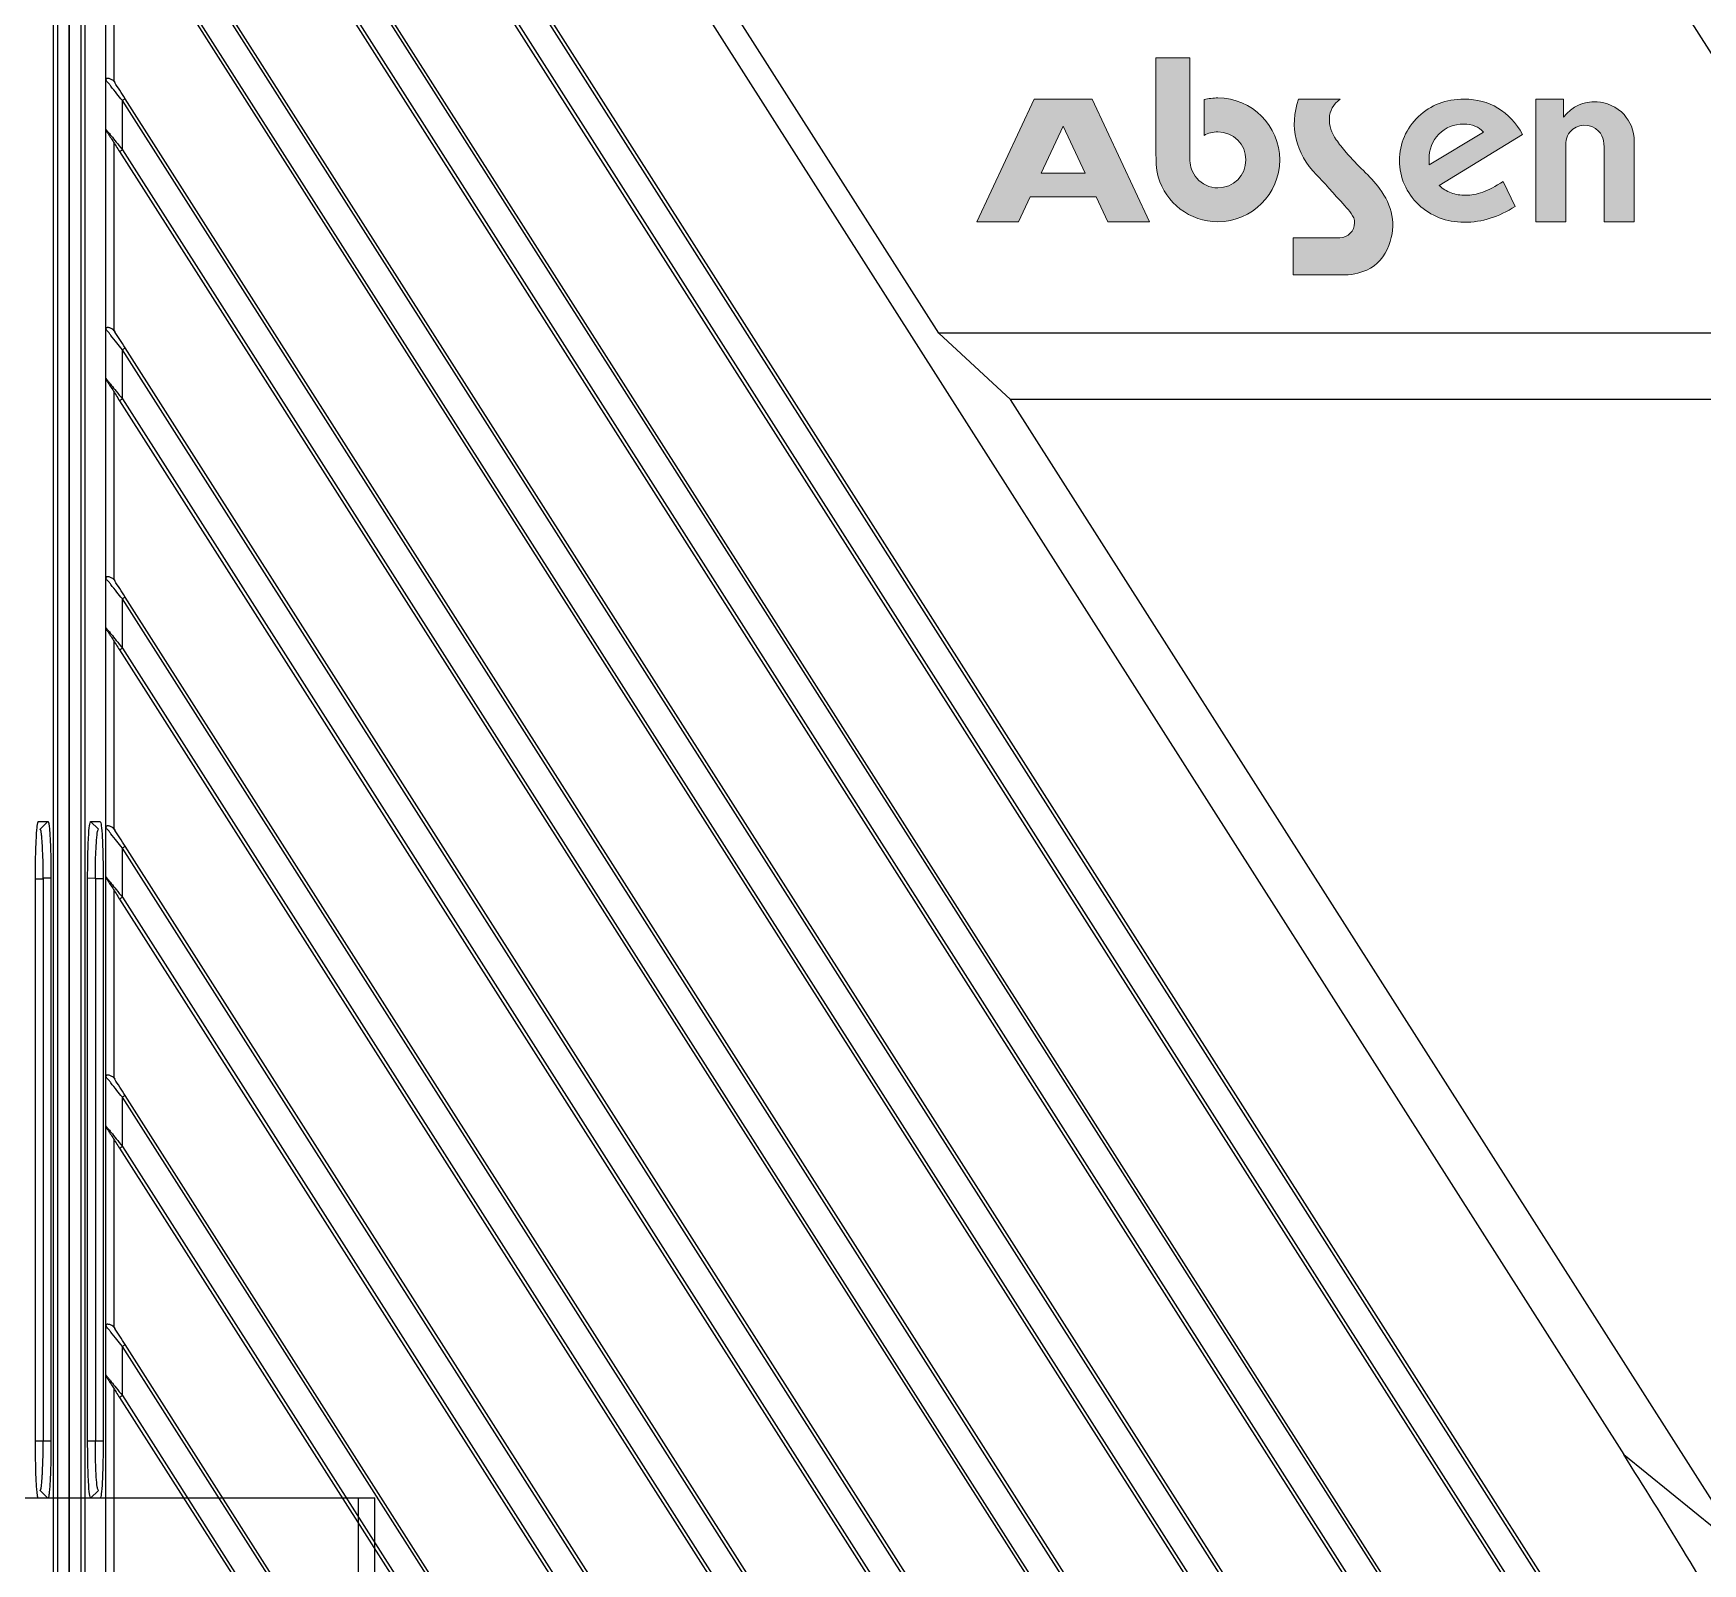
# Model space of a CAD drawing. Header units: millimetres. Extents: x 620 to 19791, y 2539 to 6969.
# Drawn here: x 17474.8 to 17575.8, y 3883.4 to 3976 of the extents above; entities that cross this region are included whole.
import ezdxf

# ---------------------------------------------------------------- set-up
doc = ezdxf.new("R2010")
doc.units = ezdxf.units.MM
doc.layers.add('图层 1', color=7, linetype='Continuous', lineweight=18)

# ---------------------------------------------------------------- blocks, each defined once
blk = doc.blocks.new('tugj')
at = {"color": 7, "linetype": 'Continuous', "lineweight": 25}
for p, q in [((12754.59, 4868.26), (12754.59, 5107.47)), ((12754.82, 5107.47), (12754.82, 4868.26)), ((12755.54, 5107.47), (12755.54, 4868.26)), ((12753.67, 4948.34), (12754.25, 4948.34)), ((12753.78, 4947.87), (12754.25, 4948.34)), ((12753.49, 4910.87), (12753.49, 4944.9)), ((12753.96, 4944.91), (12753.96, 4944.87)), ((12753.96, 4944.87), (12753.96, 4910.87)), ((12754.43, 4944.9), (12754.43, 4910.87)), ((12753.96, 4910.87), (12754.43, 4910.87)), ((12754.25, 4907.39), (12753.78, 4907.87)), ((12754.25, 4907.39), (12753.67, 4907.39))]:
    blk.add_line(p, q, dxfattribs=at)
at = {"color": 8, "linetype": 'Continuous', "lineweight": 25}
for p, q in [((12753.51, 4944.87), (12753.96, 4944.87)), ((12753.49, 4910.87), (12753.96, 4910.87))]:
    blk.add_line(p, q, dxfattribs=at)
at = {"color": 7, "linetype": 'Continuous', "lineweight": 25}
for points, knots in [([(12753.49, 4944.9), (12753.49, 4944.96), (12753.49, 4945.09), (12753.49, 4945.28), (12753.49, 4945.47), (12753.5, 4945.65), (12753.5, 4945.84), (12753.5, 4946.02), (12753.51, 4946.36), (12753.52, 4946.82), (12753.55, 4947.35), (12753.57, 4947.78), (12753.6, 4948.05), (12753.62, 4948.2), (12753.64, 4948.28), (12753.66, 4948.33), (12753.67, 4948.34), (12753.67, 4948.34)], [0, 0, 0, 0, 0.035416, 0.070611, 0.10569, 0.140764, 0.175939, 0.211324, 0.247024, 0.374493, 0.500164, 0.625732, 0.753269, 0.815461, 0.876928, 0.938247, 1, 1, 1, 1]), ([(12754.25, 4948.34), (12754.25, 4948.34), (12754.26, 4948.34), (12754.27, 4948.32), (12754.28, 4948.29), (12754.29, 4948.26), (12754.3, 4948.21), (12754.31, 4948.15), (12754.33, 4948.03), (12754.35, 4947.78), (12754.38, 4947.35), (12754.4, 4946.82), (12754.42, 4946.31), (12754.42, 4945.89), (12754.43, 4945.56), (12754.43, 4945.23), (12754.43, 4945.01), (12754.43, 4944.9)], [0, 0, 0, 0, 0.035388, 0.070561, 0.105626, 0.140692, 0.175868, 0.211261, 0.246977, 0.374442, 0.500058, 0.625679, 0.753189, 0.815324, 0.876785, 0.93815, 1, 1, 1, 1]), ([(12753.96, 4944.91), (12753.96, 4944.95), (12753.96, 4945.07), (12753.96, 4945.26), (12753.96, 4945.46), (12753.96, 4945.72), (12753.95, 4946.04), (12753.93, 4946.47), (12753.92, 4946.83), (12753.9, 4947.1), (12753.88, 4947.31), (12753.87, 4947.48), (12753.85, 4947.61), (12753.84, 4947.72), (12753.82, 4947.81), (12753.79, 4947.86), (12753.78, 4947.86), (12753.78, 4947.87)], [0, 0, 0, 0, 0.026073, 0.078333, 0.122556, 0.160504, 0.248311, 0.339738, 0.470221, 0.530021, 0.587242, 0.683619, 0.731234, 0.781098, 0.875666, 0.948616, 1, 1, 1, 1]), ([(12754.43, 4944.9), (12754.39, 4944.9), (12754.31, 4944.9), (12754.2, 4944.91), (12754.08, 4944.91), (12754, 4944.91), (12753.96, 4944.91)], [0, 0, 0, 0, 0.265789, 0.494835, 0.733744, 1, 1, 1, 1]), ([(12753.67, 4907.39), (12753.67, 4907.39), (12753.66, 4907.39), (12753.65, 4907.41), (12753.64, 4907.44), (12753.63, 4907.47), (12753.62, 4907.52), (12753.61, 4907.58), (12753.6, 4907.71), (12753.57, 4907.95), (12753.54, 4908.39), (12753.52, 4908.93), (12753.51, 4909.44), (12753.5, 4909.87), (12753.5, 4910.2), (12753.49, 4910.53), (12753.49, 4910.75), (12753.49, 4910.87)], [0, 0, 0, 0, 0.035356, 0.070494, 0.105521, 0.140549, 0.175687, 0.211043, 0.246724, 0.374233, 0.5, 0.625684, 0.753275, 0.815428, 0.876877, 0.938205, 1, 1, 1, 1]), ([(12753.78, 4907.87), (12753.78, 4907.87), (12753.79, 4907.87), (12753.8, 4907.88), (12753.81, 4907.91), (12753.82, 4907.96), (12753.84, 4908.04), (12753.86, 4908.16), (12753.87, 4908.29), (12753.89, 4908.46), (12753.9, 4908.67), (12753.92, 4908.96), (12753.93, 4909.36), (12753.95, 4909.77), (12753.96, 4910.12), (12753.96, 4910.37), (12753.96, 4910.62), (12753.96, 4910.78), (12753.96, 4910.87)], [0, 0, 0, 0, 0.0359991, 0.0724551, 0.1093783, 0.1467732, 0.2302514, 0.2807536, 0.3452922, 0.4097187, 0.4771828, 0.5484524, 0.6649754, 0.7850949, 0.8401732, 0.8965861, 0.9483134, 1, 1, 1, 1]), ([(12754.43, 4910.87), (12754.43, 4910.8), (12754.43, 4910.67), (12754.43, 4910.48), (12754.43, 4910.29), (12754.43, 4910.1), (12754.43, 4909.92), (12754.42, 4909.73), (12754.42, 4909.4), (12754.4, 4908.93), (12754.38, 4908.39), (12754.35, 4907.95), (12754.32, 4907.69), (12754.3, 4907.53), (12754.29, 4907.45), (12754.27, 4907.4), (12754.26, 4907.39), (12754.25, 4907.39)], [0, 0, 0, 0, 0.0353889, 0.0705506, 0.1055936, 0.1406279, 0.1757633, 0.2111087, 0.246771, 0.3742181, 0.5000114, 0.6256687, 0.7532509, 0.8154285, 0.8768889, 0.9382166, 1, 1, 1, 1])]:
    blk.add_open_spline(points, degree=3, knots=knots, dxfattribs=at)
blk = doc.blocks.new('*U204')
blk.add_blockref('tugj', (-12530.54, -4991.11))
blk = doc.blocks.new('*U205')
at = {"color": 0, "linetype": 'ByBlock', "lineweight": -2, "transparency": 16777216}
blk.add_blockref('*U204', (0, 0), dxfattribs=at)
blk = doc.blocks.new('tgd')
at = {"true_color": 0xf58220}
h = blk.add_hatch(color=30, dxfattribs=at)
edge = h.paths.add_edge_path()
edge.add_spline(control_points=[(18210.37, 4882.79), (18210.45, 4882.59), (18210.56, 4882.4), (18210.7, 4882.24), (18211.01, 4881.88), (18211.47, 4881.66), (18211.98, 4881.66), (18212.91, 4881.66), (18213.67, 4882.42), (18213.67, 4883.35), (18213.67, 4884.29), (18212.91, 4885.05), (18211.98, 4885.05), (18211.67, 4885.05), (18211.38, 4884.97), (18211.14, 4884.83), (18211.14, 4884.83), (18211.14, 4887), (18211.14, 4887), (18211.41, 4887.06), (18211.7, 4887.1), (18211.98, 4887.1), (18214.04, 4887.1), (18215.72, 4885.41), (18215.72, 4883.35), (18215.72, 4881.29), (18214.04, 4879.61), (18211.98, 4879.61), (18210.27, 4879.61), (18208.82, 4880.76), (18208.37, 4882.32), (18208.23, 4882.84), (18208.23, 4883.32), (18208.23, 4883.85), (18208.23, 4883.85), (18208.23, 4884.46), (18208.23, 4884.46), (18208.23, 4884.46), (18208.23, 4889.52), (18208.23, 4889.52), (18208.23, 4889.52), (18210.28, 4889.52), (18210.28, 4889.52), (18210.28, 4887.62), (18210.28, 4885.71), (18210.28, 4883.81), (18210.28, 4883.46), (18210.26, 4883.13), (18210.37, 4882.79)], knot_values=[0, 0, 0, 0, 1, 1, 1, 2, 2, 2, 3, 3, 3, 4, 4, 4, 5, 5, 5, 6, 6, 6, 7, 7, 7, 8, 8, 8, 9, 9, 9, 10, 10, 10, 11, 11, 11, 12, 12, 12, 13, 13, 13, 14, 14, 14, 15, 15, 15, 16, 16, 16, 16], degree=3, periodic=0)
h = blk.add_hatch(color=256)
h.paths.add_polyline_path([(18201.29, 4882.55), (18203.94, 4882.55), (18202.61, 4885.39)], flags=16)
h.paths.add_polyline_path([(18204.61, 4881.11), (18200.62, 4881.11), (18199.92, 4879.61), (18197.4, 4879.61), (18200.86, 4887.03), (18203.13, 4887.03), (18204.37, 4887.03), (18207.83, 4879.61), (18205.31, 4879.61)])
h = blk.add_hatch(color=256)
edge = h.paths.add_edge_path()
edge.add_spline(control_points=[(18216.85, 4887.03), (18216.85, 4887.03), (18219.38, 4887.03), (18219.38, 4887.03), (18218.51, 4886.41), (18218.57, 4885.39), (18219.14, 4884.57), (18219.31, 4884.32), (18219.51, 4884.07), (18219.73, 4883.81), (18220.42, 4882.98), (18221.18, 4882.42), (18221.76, 4881.62), (18222.51, 4880.59), (18222.82, 4879.45), (18222.32, 4878.18), (18222.07, 4877.52), (18221.61, 4876.97), (18220.99, 4876.69), (18220.53, 4876.47), (18220, 4876.39), (18219.44, 4876.39), (18219.44, 4876.39), (18216.53, 4876.39), (18216.53, 4876.39), (18216.53, 4876.39), (18216.53, 4878.64), (18216.53, 4878.64), (18216.53, 4878.64), (18219.35, 4878.64), (18219.35, 4878.64), (18219.35, 4878.64), (18219.35, 4878.64), (18219.35, 4878.64), (18219.35, 4878.64), (18219.35, 4878.64), (18219.35, 4878.64), (18219.35, 4878.64), (18219.36, 4878.64), (18219.36, 4878.64), (18219.36, 4878.64), (18219.36, 4878.64), (18219.36, 4878.64), (18219.85, 4878.65), (18220.25, 4879.05), (18220.25, 4879.54), (18220.25, 4879.97), (18219.91, 4880.27), (18219.65, 4880.57), (18219, 4881.31), (18218.32, 4882.06), (18217.95, 4882.44), (18216.65, 4883.79), (18216.3, 4885.33), (18216.85, 4887.03)], knot_values=[0, 0, 0, 0, 1, 1, 1, 2, 2, 2, 3, 3, 3, 4, 4, 4, 5, 5, 5, 6, 6, 6, 7, 7, 7, 8, 8, 8, 9, 9, 9, 10, 10, 10, 11, 11, 11, 12, 12, 12, 13, 13, 13, 14, 14, 14, 15, 15, 15, 16, 16, 16, 17, 17, 17, 18, 18, 18, 18], degree=3, periodic=0)
h = blk.add_hatch(color=256)
edge = h.paths.add_edge_path()
edge.add_spline(control_points=[(18229.97, 4880.54), (18229.47, 4880.22), (18228.97, 4879.98), (18228.46, 4879.82), (18227.95, 4879.66), (18227.42, 4879.58), (18226.88, 4879.58), (18226.34, 4879.58), (18225.84, 4879.67), (18225.37, 4879.85), (18224.91, 4880.03), (18224.49, 4880.3), (18224.12, 4880.65), (18223.75, 4881), (18223.46, 4881.41), (18223.26, 4881.86), (18223.07, 4882.32), (18222.97, 4882.8), (18222.97, 4883.31), (18222.97, 4883.83), (18223.07, 4884.31), (18223.26, 4884.76), (18223.45, 4885.2), (18223.74, 4885.61), (18224.12, 4885.97), (18224.49, 4886.33), (18224.9, 4886.59), (18225.36, 4886.77), (18225.81, 4886.94), (18226.32, 4887.03), (18226.88, 4887.03), (18227.64, 4887.03), (18228.32, 4886.85), (18228.92, 4886.49), (18229.52, 4886.12), (18230.02, 4885.59), (18230.41, 4884.89), (18230.41, 4884.89), (18225.36, 4881.81), (18225.36, 4881.81), (18225.58, 4881.61), (18225.82, 4881.46), (18226.09, 4881.36), (18226.36, 4881.26), (18226.65, 4881.21), (18226.97, 4881.21), (18227.29, 4881.21), (18227.64, 4881.27), (18228, 4881.41), (18228.37, 4881.54), (18228.78, 4881.75), (18229.24, 4882.04), (18229.24, 4882.04), (18229.97, 4880.54), (18229.97, 4880.54)], knot_values=[0, 0, 0, 0, 1, 1, 1, 2, 2, 2, 3, 3, 3, 4, 4, 4, 5, 5, 5, 6, 6, 6, 7, 7, 7, 8, 8, 8, 9, 9, 9, 10, 10, 10, 11, 11, 11, 12, 12, 12, 13, 13, 13, 14, 14, 14, 15, 15, 15, 16, 16, 16, 17, 17, 17, 18, 18, 18, 18], degree=3, periodic=0)
edge = h.paths.add_edge_path(flags=16)
edge.add_spline(control_points=[(18224.76, 4883.06), (18224.76, 4883.06), (18228.05, 4885.04), (18228.05, 4885.04), (18227.9, 4885.2), (18227.73, 4885.32), (18227.53, 4885.4), (18227.33, 4885.48), (18227.1, 4885.52), (18226.85, 4885.52), (18226.25, 4885.52), (18225.75, 4885.32), (18225.35, 4884.91), (18224.95, 4884.51), (18224.75, 4883.99), (18224.75, 4883.38), (18224.75, 4883.29), (18224.75, 4883.23), (18224.75, 4883.18), (18224.75, 4883.14), (18224.76, 4883.1), (18224.76, 4883.06)], knot_values=[0, 0, 0, 0, 1, 1, 1, 2, 2, 2, 3, 3, 3, 4, 4, 4, 5, 5, 5, 6, 6, 6, 7, 7, 7, 7], degree=3, periodic=0)
h = blk.add_hatch(color=256)
edge = h.paths.add_edge_path()
edge.add_spline(control_points=[(18231.21, 4879.61), (18231.21, 4879.61), (18231.21, 4887.03), (18231.21, 4887.03), (18231.21, 4887.03), (18232.88, 4887.03), (18232.88, 4887.03), (18232.88, 4887.03), (18232.88, 4885.93), (18232.88, 4885.93), (18233.46, 4886.62), (18234.04, 4886.89), (18234.93, 4886.87), (18235.41, 4886.87), (18236.16, 4886.55), (18236.55, 4886.09), (18236.91, 4885.63), (18237.17, 4885.24), (18237.17, 4884.39), (18237.17, 4884.39), (18237.17, 4879.61), (18237.17, 4879.61), (18237.17, 4879.61), (18235.35, 4879.61), (18235.35, 4879.61), (18235.35, 4879.61), (18235.35, 4883.76), (18235.35, 4883.76), (18235.35, 4884.01), (18235.35, 4884.27), (18235.31, 4884.52), (18235.28, 4884.71), (18235.17, 4884.92), (18235.01, 4885.1), (18234.55, 4885.59), (18233.69, 4885.58), (18233.27, 4885.03), (18233.04, 4884.74), (18233.02, 4884.45), (18233.02, 4883.72), (18233.02, 4883.72), (18233.02, 4879.61), (18233.02, 4879.61), (18233.02, 4879.61), (18231.21, 4879.61), (18231.21, 4879.61)], knot_values=[0, 0, 0, 0, 1, 1, 1, 2, 2, 2, 3, 3, 3, 4, 4, 4, 5, 5, 5, 6, 6, 6, 7, 7, 7, 8, 8, 8, 9, 9, 9, 10, 10, 10, 11, 11, 11, 12, 12, 12, 13, 13, 13, 14, 14, 14, 15, 15, 15, 15], degree=3, periodic=0)
at = {"color": 7, "linetype": 'Continuous', "lineweight": 25}
for p, q in [((18142.48, 4763.25), (18142.48, 5002.46)), ((18142.48, 5002.46), (18142.48, 4763.25)), ((18143.2, 4763.25), (18143.2, 5002.46)), ((18143.43, 5002.46), (18143.43, 4763.25)), ((18145.19, 4948.41), (18236.53, 4805.03)), ((18260.78, 4751.51), (18145.69, 4932.17)), ((18259.37, 4754.09), (18145.86, 4932.28)), ((18145.52, 4929.09), (18259.07, 4750.84)), ((18145.69, 4929.19), (18260.44, 4749.07)), ((18256.85, 4742.6), (18145.69, 4917.1)), ((18256.07, 4744.2), (18145.86, 4917.2)), ((18145.52, 4914.01), (18254.61, 4742.77)), ((18145.69, 4914.12), (18255.25, 4742.15)), ((18249.85, 4738.52), (18145.69, 4902.02)), ((18249.18, 4739.95), (18145.86, 4902.13)), ((18144.69, 4888.2), (18144.69, 4900.3)), ((18145.19, 4888.09), (18145.19, 4899.46)), ((18145.52, 4898.94), (18247.14, 4739.42)), ((18145.69, 4899.04), (18248.2, 4738.14)), ((18195.1, 4872.86), (18182.35, 4892.86)), ((18239.86, 4892.86), (18252.6, 4872.86)), ((18144.69, 4885.22), (18144.69, 4888.2)), ((18145.19, 4888.09), (18145.23, 4888.03)), ((18145.69, 4883.97), (18145.69, 4886.94)), ((18240.85, 4737.56), (18145.69, 4886.94)), ((18240.33, 4738.76), (18145.86, 4887.05)), ((18144.69, 4873.13), (18144.69, 4885.22)), ((18145.19, 4873.02), (18145.19, 4884.38)), ((18145.52, 4883.86), (18237.96, 4738.76)), ((18145.69, 4883.97), (18238.96, 4737.56)), ((18144.69, 4870.15), (18144.69, 4873.13)), ((18145.19, 4873.02), (18145.23, 4872.96)), ((18199.42, 4868.86), (18195.1, 4872.86)), ((18252.6, 4872.86), (18195.1, 4872.86)), ((18145.69, 4868.89), (18145.69, 4871.87)), ((18231.25, 4737.56), (18145.69, 4871.87)), ((18230.72, 4738.76), (18145.86, 4871.98)), ((18144.69, 4858.05), (18144.69, 4870.15)), ((18145.19, 4857.94), (18145.19, 4869.31)), ((18145.52, 4868.78), (18228.35, 4738.76)), ((18145.69, 4868.89), (18229.36, 4737.56)), ((18243.91, 4799.03), (18199.42, 4868.86)), ((18253.37, 4868.86), (18199.42, 4868.86)), ((18144.69, 4855.07), (18144.69, 4858.05)), ((18145.19, 4857.94), (18145.23, 4857.88)), ((18145.69, 4853.82), (18145.69, 4856.79)), ((18221.65, 4737.56), (18145.69, 4856.79)), ((18221.12, 4738.76), (18145.86, 4856.9)), ((18144.69, 4842.98), (18144.69, 4855.07)), ((18145.19, 4842.87), (18145.19, 4854.23)), ((18145.52, 4853.71), (18218.75, 4738.76)), ((18145.69, 4853.82), (18219.75, 4737.56)), ((18143.77, 4843.33), (18144.35, 4843.33)), ((18143.77, 4843.33), (18144.24, 4842.86)), ((18144.69, 4840), (18144.69, 4842.98)), ((18145.19, 4842.87), (18145.23, 4842.81)), ((18211.52, 4738.76), (18145.86, 4841.83)), ((18145.69, 4838.74), (18145.69, 4841.72)), ((18212.04, 4737.56), (18145.69, 4841.72)), ((18144.06, 4839.9), (18143.59, 4839.88)), ((18143.59, 4805.86), (18143.59, 4839.88)), ((18144.06, 4839.86), (18144.06, 4839.9)), ((18144.06, 4839.86), (18144.06, 4805.86)), ((18144.53, 4839.89), (18144.53, 4805.86)), ((18144.69, 4827.9), (18144.69, 4840)), ((18145.19, 4827.79), (18145.19, 4839.16)), ((18145.52, 4838.63), (18209.15, 4738.76)), ((18145.69, 4838.74), (18210.15, 4737.56)), ((18144.69, 4824.92), (18144.69, 4827.9)), ((18145.19, 4827.79), (18145.23, 4827.73)), ((18201.91, 4738.76), (18145.86, 4826.75)), ((18145.69, 4823.67), (18145.69, 4826.64)), ((18202.44, 4737.56), (18145.69, 4826.64)), ((18144.69, 4812.82), (18144.69, 4824.92)), ((18145.19, 4812.72), (18145.19, 4824.08)), ((18145.69, 4823.67), (18200.54, 4737.56)), ((18145.52, 4823.56), (18199.54, 4738.76)), ((18144.69, 4809.85), (18144.69, 4812.82)), ((18145.19, 4812.72), (18145.23, 4812.66)), ((18145.69, 4808.59), (18145.69, 4811.57)), ((18192.84, 4737.56), (18145.69, 4811.57)), ((18192.31, 4738.76), (18145.86, 4811.68)), ((18144.69, 4797.75), (18144.69, 4809.85)), ((18145.19, 4797.64), (18145.19, 4809)), ((18145.69, 4808.59), (18190.94, 4737.56)), ((18145.52, 4808.48), (18189.94, 4738.76)), ((18143.59, 4805.86), (18144.06, 4805.86)), ((18236.53, 4805.03), (18243.91, 4799.03)), ((18144.24, 4802.86), (18143.77, 4802.38)), ((18144.35, 4802.38), (18143.77, 4802.38))]:
    blk.add_line(p, q, dxfattribs=at)
blk.add_line((18210.37, 4882.79), (18210.37, 4882.79))
blk.add_line((18210.37, 4882.79), (18210.37, 4882.79))
blk.add_line((18210.37, 4882.79), (18210.37, 4882.79))
at = {"color": 8, "linetype": 'Continuous', "lineweight": 25}
for p, q in [((18144.51, 4839.86), (18144.06, 4839.86)), ((18144.06, 4805.86), (18144.53, 4805.86))]:
    blk.add_line(p, q, dxfattribs=at)
at = {"color": 7, "linetype": 'Continuous', "lineweight": 25, "flags": 128}
for points in [[(18145.86, 4887.05), (18145.85, 4887.05), (18145.84, 4887.04), (18145.83, 4887.03), (18145.81, 4887.02), (18145.78, 4887), (18145.75, 4886.99), (18145.72, 4886.97), (18145.69, 4886.94)], [(18145.52, 4883.86), (18145.52, 4883.86), (18145.53, 4883.87), (18145.55, 4883.88), (18145.57, 4883.89), (18145.59, 4883.91), (18145.62, 4883.93), (18145.65, 4883.95), (18145.69, 4883.97)], [(18145.86, 4871.98), (18145.85, 4871.98), (18145.84, 4871.97), (18145.83, 4871.96), (18145.81, 4871.95), (18145.78, 4871.93), (18145.75, 4871.91), (18145.72, 4871.89), (18145.69, 4871.87)], [(18145.52, 4868.78), (18145.52, 4868.79), (18145.53, 4868.79), (18145.55, 4868.8), (18145.57, 4868.82), (18145.59, 4868.83), (18145.62, 4868.85), (18145.65, 4868.87), (18145.69, 4868.89)], [(18145.86, 4856.9), (18145.85, 4856.9), (18145.84, 4856.89), (18145.83, 4856.88), (18145.81, 4856.87), (18145.78, 4856.85), (18145.75, 4856.84), (18145.72, 4856.82), (18145.69, 4856.79)], [(18145.52, 4853.71), (18145.52, 4853.71), (18145.53, 4853.72), (18145.55, 4853.73), (18145.57, 4853.74), (18145.59, 4853.76), (18145.62, 4853.78), (18145.65, 4853.8), (18145.69, 4853.82)], [(18145.86, 4841.83), (18145.85, 4841.82), (18145.84, 4841.82), (18145.83, 4841.81), (18145.81, 4841.8), (18145.78, 4841.78), (18145.75, 4841.76), (18145.72, 4841.74), (18145.69, 4841.72)], [(18145.52, 4838.63), (18145.52, 4838.64), (18145.53, 4838.64), (18145.55, 4838.65), (18145.57, 4838.67), (18145.59, 4838.68), (18145.62, 4838.7), (18145.65, 4838.72), (18145.69, 4838.74)], [(18145.86, 4826.75), (18145.85, 4826.75), (18145.84, 4826.74), (18145.83, 4826.73), (18145.81, 4826.72), (18145.78, 4826.7), (18145.75, 4826.69), (18145.72, 4826.67), (18145.69, 4826.64)], [(18145.52, 4823.56), (18145.52, 4823.56), (18145.53, 4823.57), (18145.55, 4823.58), (18145.57, 4823.59), (18145.59, 4823.61), (18145.62, 4823.63), (18145.65, 4823.65), (18145.69, 4823.67)], [(18145.86, 4811.68), (18145.85, 4811.67), (18145.84, 4811.67), (18145.83, 4811.66), (18145.81, 4811.64), (18145.78, 4811.63), (18145.75, 4811.61), (18145.72, 4811.59), (18145.69, 4811.57)], [(18145.52, 4808.48), (18145.52, 4808.49), (18145.53, 4808.49), (18145.55, 4808.5), (18145.57, 4808.51), (18145.59, 4808.53), (18145.62, 4808.55), (18145.65, 4808.57), (18145.69, 4808.59)]]:
    blk.add_lwpolyline(points, dxfattribs=at)
at = {"color": 7, "linetype": 'Continuous', "lineweight": 25}
for points, knots in [([(18145.19, 4888.09), (18145.16, 4888.12), (18145.11, 4888.17), (18145.02, 4888.23), (18144.93, 4888.26), (18144.85, 4888.28), (18144.78, 4888.29), (18144.71, 4888.27), (18144.7, 4888.23), (18144.69, 4888.2)], [0, 0, 0, 0, 0.134132, 0.262205, 0.388536, 0.527308, 0.642569, 0.751836, 1, 1, 1, 1]), ([(18145.69, 4886.94), (18145.58, 4887.08), (18145.34, 4887.39), (18145.06, 4887.72), (18144.89, 4887.96), (18144.79, 4888.07), (18144.71, 4888.15), (18144.7, 4888.18), (18144.69, 4888.2)], [0, 0, 0, 0, 0.259319, 0.569215, 0.678743, 0.772851, 0.882202, 1, 1, 1, 1]), ([(18145.86, 4887.05), (18145.75, 4887.23), (18145.53, 4887.57), (18145.33, 4887.88), (18145.23, 4888.03)], [0, 0, 0, 0, 0.502859, 1, 1, 1, 1]), ([(18144.69, 4885.22), (18144.69, 4885.22), (18144.71, 4885.2), (18144.77, 4885.11), (18144.88, 4884.98), (18145.06, 4884.76), (18145.33, 4884.42), (18145.56, 4884.12), (18145.69, 4883.97)], [0, 0, 0, 0, 0.09337, 0.19688, 0.314775, 0.449953, 0.705785, 1, 1, 1, 1]), ([(18144.77, 4885.04), (18144.74, 4885.08), (18144.7, 4885.14), (18144.69, 4885.2), (18144.69, 4885.22)], [0, 0, 0, 0, 0.585173, 1, 1, 1, 1]), ([(18144.77, 4885.04), (18144.79, 4885.01), (18144.83, 4884.94), (18144.94, 4884.77), (18145.17, 4884.41), (18145.38, 4884.08), (18145.52, 4883.86)], [0, 0, 0, 0, 0.115365, 0.245985, 0.496102, 1, 1, 1, 1]), ([(18145.19, 4873.02), (18145.16, 4873.05), (18145.11, 4873.1), (18145.02, 4873.15), (18144.93, 4873.19), (18144.85, 4873.21), (18144.78, 4873.21), (18144.71, 4873.19), (18144.7, 4873.15), (18144.69, 4873.13)], [0, 0, 0, 0, 0.1341315, 0.2622037, 0.3885342, 0.5273058, 0.6425663, 0.7518324, 1, 1, 1, 1]), ([(18145.69, 4871.87), (18145.58, 4872.01), (18145.34, 4872.31), (18145.06, 4872.64), (18144.89, 4872.89), (18144.79, 4873), (18144.71, 4873.07), (18144.7, 4873.11), (18144.69, 4873.13)], [0, 0, 0, 0, 0.257384, 0.56819, 0.677429, 0.771192, 0.881044, 1, 1, 1, 1]), ([(18145.86, 4871.98), (18145.75, 4872.15), (18145.53, 4872.5), (18145.33, 4872.8), (18145.23, 4872.96)], [0, 0, 0, 0, 0.502859, 1, 1, 1, 1]), ([(18144.69, 4870.15), (18144.69, 4870.14), (18144.71, 4870.13), (18144.77, 4870.04), (18144.88, 4869.91), (18145.06, 4869.68), (18145.33, 4869.34), (18145.56, 4869.05), (18145.69, 4868.89)], [0, 0, 0, 0, 0.093369, 0.196878, 0.314764, 0.449931, 0.705776, 1, 1, 1, 1]), ([(18144.77, 4869.97), (18144.74, 4870), (18144.7, 4870.06), (18144.69, 4870.12), (18144.69, 4870.15)], [0, 0, 0, 0, 0.585173, 1, 1, 1, 1]), ([(18144.77, 4869.97), (18144.79, 4869.94), (18144.83, 4869.87), (18144.94, 4869.69), (18145.17, 4869.34), (18145.38, 4869.01), (18145.52, 4868.78)], [0, 0, 0, 0, 0.115365, 0.245985, 0.496102, 1, 1, 1, 1]), ([(18145.19, 4857.94), (18145.16, 4857.97), (18145.11, 4858.02), (18145.02, 4858.08), (18144.93, 4858.11), (18144.85, 4858.13), (18144.78, 4858.14), (18144.71, 4858.12), (18144.7, 4858.08), (18144.69, 4858.05)], [0, 0, 0, 0, 0.134132, 0.262203, 0.388534, 0.527306, 0.642566, 0.751832, 1, 1, 1, 1]), ([(18145.69, 4856.79), (18145.58, 4856.93), (18145.34, 4857.23), (18145.06, 4857.57), (18144.89, 4857.81), (18144.79, 4857.92), (18144.71, 4858), (18144.7, 4858.03), (18144.69, 4858.05)], [0, 0, 0, 0, 0.257384, 0.56819, 0.677429, 0.771192, 0.881044, 1, 1, 1, 1]), ([(18145.86, 4856.9), (18145.75, 4857.08), (18145.53, 4857.42), (18145.33, 4857.73), (18145.23, 4857.88)], [0, 0, 0, 0, 0.502858, 1, 1, 1, 1]), ([(18144.69, 4855.07), (18144.69, 4855.06), (18144.71, 4855.05), (18144.77, 4854.96), (18144.88, 4854.83), (18145.06, 4854.61), (18145.33, 4854.27), (18145.56, 4853.97), (18145.69, 4853.82)], [0, 0, 0, 0, 0.093369, 0.196878, 0.314764, 0.449931, 0.705776, 1, 1, 1, 1]), ([(18144.77, 4854.89), (18144.74, 4854.93), (18144.7, 4854.99), (18144.69, 4855.05), (18144.69, 4855.07)], [0, 0, 0, 0, 0.585173, 1, 1, 1, 1]), ([(18144.77, 4854.89), (18144.79, 4854.86), (18144.83, 4854.79), (18144.94, 4854.62), (18145.17, 4854.26), (18145.38, 4853.93), (18145.52, 4853.71)], [0, 0, 0, 0, 0.115365, 0.245985, 0.496102, 1, 1, 1, 1]), ([(18143.59, 4839.88), (18143.59, 4840.33), (18143.6, 4841.24), (18143.64, 4842.38), (18143.7, 4843.17), (18143.75, 4843.28), (18143.77, 4843.33)], [0, 0, 0, 0, 0.246885, 0.50013, 0.753332, 1, 1, 1, 1]), ([(18144.06, 4839.9), (18144.06, 4840.28), (18144.06, 4841.06), (18144.12, 4842.04), (18144.17, 4842.72), (18144.22, 4842.81), (18144.24, 4842.86)], [0, 0, 0, 0, 0.249535, 0.499555, 0.749659, 1, 1, 1, 1]), ([(18144.35, 4843.33), (18144.37, 4843.28), (18144.42, 4843.17), (18144.48, 4842.39), (18144.52, 4841.24), (18144.53, 4840.33), (18144.53, 4839.89)], [0, 0, 0, 0, 0.24679, 0.500041, 0.753319, 1, 1, 1, 1]), ([(18145.19, 4842.87), (18145.16, 4842.9), (18145.11, 4842.95), (18145.02, 4843), (18144.93, 4843.04), (18144.85, 4843.06), (18144.78, 4843.06), (18144.71, 4843.04), (18144.7, 4843), (18144.69, 4842.98)], [0, 0, 0, 0, 0.134133, 0.262204, 0.388535, 0.527306, 0.642566, 0.751832, 1, 1, 1, 1]), ([(18145.69, 4841.72), (18145.58, 4841.86), (18145.34, 4842.16), (18145.06, 4842.49), (18144.89, 4842.74), (18144.79, 4842.85), (18144.71, 4842.92), (18144.7, 4842.96), (18144.69, 4842.98)], [0, 0, 0, 0, 0.257385, 0.568191, 0.67743, 0.771192, 0.881045, 1, 1, 1, 1]), ([(18145.86, 4841.83), (18145.75, 4842), (18145.53, 4842.34), (18145.33, 4842.65), (18145.23, 4842.81)], [0, 0, 0, 0, 0.502861, 1, 1, 1, 1]), ([(18144.69, 4840), (18144.69, 4839.99), (18144.71, 4839.97), (18144.77, 4839.89), (18144.88, 4839.76), (18145.06, 4839.53), (18145.33, 4839.19), (18145.56, 4838.9), (18145.69, 4838.74)], [0, 0, 0, 0, 0.093369, 0.196878, 0.314764, 0.449932, 0.705777, 1, 1, 1, 1]), ([(18144.69, 4840), (18144.69, 4839.97), (18144.7, 4839.91), (18144.74, 4839.85), (18144.77, 4839.82)], [0, 0, 0, 0, 0.414823, 1, 1, 1, 1]), ([(18144.77, 4839.82), (18144.79, 4839.79), (18144.83, 4839.72), (18144.94, 4839.54), (18145.17, 4839.19), (18145.38, 4838.86), (18145.52, 4838.63)], [0, 0, 0, 0, 0.1153656, 0.2459849, 0.4961026, 1, 1, 1, 1]), ([(18145.19, 4827.79), (18145.16, 4827.82), (18145.11, 4827.87), (18145.02, 4827.93), (18144.93, 4827.96), (18144.85, 4827.98), (18144.78, 4827.98), (18144.71, 4827.97), (18144.7, 4827.93), (18144.69, 4827.9)], [0, 0, 0, 0, 0.13413, 0.262202, 0.388534, 0.527306, 0.642566, 0.751833, 1, 1, 1, 1]), ([(18145.69, 4826.64), (18145.58, 4826.78), (18145.34, 4827.08), (18145.06, 4827.42), (18144.89, 4827.66), (18144.79, 4827.77), (18144.71, 4827.85), (18144.7, 4827.88), (18144.69, 4827.9)], [0, 0, 0, 0, 0.257384, 0.56819, 0.677429, 0.771192, 0.881044, 1, 1, 1, 1]), ([(18145.86, 4826.75), (18145.75, 4826.92), (18145.53, 4827.27), (18145.33, 4827.58), (18145.23, 4827.73)], [0, 0, 0, 0, 0.502858, 1, 1, 1, 1]), ([(18144.69, 4824.92), (18144.69, 4824.91), (18144.71, 4824.9), (18144.77, 4824.81), (18144.88, 4824.68), (18145.06, 4824.46), (18145.33, 4824.12), (18145.56, 4823.82), (18145.69, 4823.67)], [0, 0, 0, 0, 0.093368, 0.196878, 0.314764, 0.449932, 0.705777, 1, 1, 1, 1]), ([(18144.77, 4824.74), (18144.74, 4824.78), (18144.7, 4824.84), (18144.69, 4824.9), (18144.69, 4824.92)], [0, 0, 0, 0, 0.585177, 1, 1, 1, 1]), ([(18144.77, 4824.74), (18144.79, 4824.71), (18144.83, 4824.64), (18144.94, 4824.47), (18145.17, 4824.11), (18145.38, 4823.78), (18145.52, 4823.56)], [0, 0, 0, 0, 0.1153656, 0.2459849, 0.4961026, 1, 1, 1, 1]), ([(18145.19, 4812.72), (18145.16, 4812.74), (18145.11, 4812.8), (18145.02, 4812.85), (18144.93, 4812.89), (18144.85, 4812.9), (18144.78, 4812.91), (18144.71, 4812.89), (18144.7, 4812.85), (18144.69, 4812.82)], [0, 0, 0, 0, 0.134133, 0.262204, 0.388536, 0.527307, 0.642567, 0.751832, 1, 1, 1, 1]), ([(18145.69, 4811.57), (18145.58, 4811.71), (18145.34, 4812.01), (18145.06, 4812.34), (18144.89, 4812.58), (18144.79, 4812.69), (18144.71, 4812.77), (18144.7, 4812.81), (18144.69, 4812.82)], [0, 0, 0, 0, 0.257385, 0.568191, 0.677429, 0.771192, 0.881045, 1, 1, 1, 1]), ([(18145.86, 4811.68), (18145.75, 4811.85), (18145.53, 4812.19), (18145.33, 4812.5), (18145.23, 4812.66)], [0, 0, 0, 0, 0.502859, 1, 1, 1, 1]), ([(18144.69, 4809.85), (18144.69, 4809.84), (18144.71, 4809.82), (18144.77, 4809.74), (18144.88, 4809.61), (18145.06, 4809.38), (18145.33, 4809.04), (18145.56, 4808.75), (18145.69, 4808.59)], [0, 0, 0, 0, 0.093369, 0.196877, 0.314764, 0.449932, 0.705777, 1, 1, 1, 1]), ([(18144.77, 4809.67), (18144.74, 4809.7), (18144.7, 4809.76), (18144.69, 4809.82), (18144.69, 4809.85)], [0, 0, 0, 0, 0.585177, 1, 1, 1, 1]), ([(18144.77, 4809.67), (18144.79, 4809.63), (18144.83, 4809.57), (18144.94, 4809.39), (18145.17, 4809.03), (18145.38, 4808.7), (18145.52, 4808.48)], [0, 0, 0, 0, 0.115366, 0.245983, 0.496103, 1, 1, 1, 1]), ([(18143.77, 4802.38), (18143.75, 4802.43), (18143.7, 4802.54), (18143.64, 4803.34), (18143.6, 4804.5), (18143.59, 4805.41), (18143.59, 4805.86)], [0, 0, 0, 0, 0.246595, 0.499969, 0.753356, 1, 1, 1, 1]), ([(18144.24, 4802.86), (18144.23, 4802.88), (18144.21, 4802.9), (18144.18, 4803.02), (18144.15, 4803.2), (18144.12, 4803.54), (18144.09, 4804.13), (18144.07, 4804.68), (18144.06, 4805.25), (18144.06, 4805.65), (18144.06, 4805.86)], [0, 0, 0, 0, 0.172798, 0.22395, 0.251448, 0.47876, 0.617808, 0.745871, 0.868989, 1, 1, 1, 1]), ([(18144.53, 4805.86), (18144.53, 4805.41), (18144.52, 4804.5), (18144.48, 4803.34), (18144.42, 4802.54), (18144.37, 4802.43), (18144.35, 4802.38)], [0, 0, 0, 0, 0.246585, 0.499966, 0.75337, 1, 1, 1, 1]), ([(18257.13, 4757.61), (18257, 4759.05), (18256.75, 4761.89), (18255.75, 4766.11), (18254.51, 4770.21), (18253.02, 4774.24), (18251.35, 4778.21), (18249.25, 4782.75), (18246.61, 4787.94), (18243.47, 4793.63), (18240.09, 4799.37), (18237.74, 4803.1), (18236.53, 4805.03)], [0, 0, 0, 0, 0.082893, 0.164199, 0.248341, 0.329369, 0.411417, 0.49587, 0.616703, 0.746397, 0.869316, 1, 1, 1, 1])]:
    blk.add_open_spline(points, degree=3, knots=knots, dxfattribs=at)
at = {"layer": '图层 1', "lineweight": 0}
for points in [[(18204.61, 4881.11), (18200.62, 4881.11), (18199.92, 4879.61), (18197.4, 4879.61), (18200.86, 4887.03), (18203.13, 4887.03), (18204.37, 4887.03), (18207.83, 4879.61), (18205.31, 4879.61), (18204.61, 4881.11)], [(18201.29, 4882.55), (18203.94, 4882.55), (18202.61, 4885.39), (18201.29, 4882.55)]]:
    blk.add_lwpolyline(points, dxfattribs=at)
at = {"layer": '图层 1', "color": 30, "lineweight": 0, "true_color": 0xf58220}
blk.add_open_spline([(18210.37, 4882.79), (18210.45, 4882.59), (18210.56, 4882.4), (18210.7, 4882.24), (18211.01, 4881.88), (18211.47, 4881.66), (18211.98, 4881.66), (18212.91, 4881.66), (18213.67, 4882.42), (18213.67, 4883.35), (18213.67, 4884.29), (18212.91, 4885.05), (18211.98, 4885.05), (18211.67, 4885.05), (18211.38, 4884.97), (18211.14, 4884.83), (18211.14, 4884.83), (18211.14, 4887), (18211.14, 4887), (18211.41, 4887.06), (18211.7, 4887.1), (18211.98, 4887.1), (18214.04, 4887.1), (18215.72, 4885.41), (18215.72, 4883.35), (18215.72, 4881.29), (18214.04, 4879.61), (18211.98, 4879.61), (18210.27, 4879.61), (18208.82, 4880.76), (18208.37, 4882.32), (18208.23, 4882.84), (18208.23, 4883.32), (18208.23, 4883.85), (18208.23, 4883.85), (18208.23, 4884.46), (18208.23, 4884.46), (18208.23, 4884.46), (18208.23, 4889.52), (18208.23, 4889.52), (18208.23, 4889.52), (18210.28, 4889.52), (18210.28, 4889.52), (18210.28, 4887.62), (18210.28, 4885.71), (18210.28, 4883.81), (18210.28, 4883.46), (18210.26, 4883.13), (18210.37, 4882.79)], degree=3, knots=[0, 0, 0, 0, 1, 1, 1, 2, 2, 2, 3, 3, 3, 4, 4, 4, 5, 5, 5, 6, 6, 6, 7, 7, 7, 8, 8, 8, 9, 9, 9, 10, 10, 10, 11, 11, 11, 12, 12, 12, 13, 13, 13, 14, 14, 14, 15, 15, 15, 16, 16, 16, 16], dxfattribs=at)
at = {"layer": '图层 1', "lineweight": 0}
for points, knots in [([(18216.85, 4887.03), (18216.85, 4887.03), (18219.38, 4887.03), (18219.38, 4887.03), (18218.51, 4886.41), (18218.57, 4885.39), (18219.14, 4884.57), (18219.31, 4884.32), (18219.51, 4884.07), (18219.73, 4883.81), (18220.42, 4882.98), (18221.18, 4882.42), (18221.76, 4881.62), (18222.51, 4880.59), (18222.82, 4879.45), (18222.32, 4878.18), (18222.07, 4877.52), (18221.61, 4876.97), (18220.99, 4876.69), (18220.53, 4876.47), (18220, 4876.39), (18219.44, 4876.39), (18219.44, 4876.39), (18216.53, 4876.39), (18216.53, 4876.39), (18216.53, 4876.39), (18216.53, 4878.64), (18216.53, 4878.64), (18216.53, 4878.64), (18219.35, 4878.64), (18219.35, 4878.64), (18219.35, 4878.64), (18219.35, 4878.64), (18219.35, 4878.64), (18219.35, 4878.64), (18219.35, 4878.64), (18219.35, 4878.64), (18219.35, 4878.64), (18219.36, 4878.64), (18219.36, 4878.64), (18219.36, 4878.64), (18219.36, 4878.64), (18219.36, 4878.64), (18219.85, 4878.65), (18220.25, 4879.05), (18220.25, 4879.54), (18220.25, 4879.97), (18219.91, 4880.27), (18219.65, 4880.57), (18219, 4881.31), (18218.32, 4882.06), (18217.95, 4882.44), (18216.65, 4883.79), (18216.3, 4885.33), (18216.85, 4887.03)], [0, 0, 0, 0, 1, 1, 1, 2, 2, 2, 3, 3, 3, 4, 4, 4, 5, 5, 5, 6, 6, 6, 7, 7, 7, 8, 8, 8, 9, 9, 9, 10, 10, 10, 11, 11, 11, 12, 12, 12, 13, 13, 13, 14, 14, 14, 15, 15, 15, 16, 16, 16, 17, 17, 17, 18, 18, 18, 18]), ([(18229.97, 4880.54), (18229.47, 4880.22), (18228.97, 4879.98), (18228.46, 4879.82), (18227.95, 4879.66), (18227.42, 4879.58), (18226.88, 4879.58), (18226.34, 4879.58), (18225.84, 4879.67), (18225.37, 4879.85), (18224.91, 4880.03), (18224.49, 4880.3), (18224.12, 4880.65), (18223.75, 4881), (18223.46, 4881.41), (18223.26, 4881.86), (18223.07, 4882.32), (18222.97, 4882.8), (18222.97, 4883.31), (18222.97, 4883.83), (18223.07, 4884.31), (18223.26, 4884.76), (18223.45, 4885.2), (18223.74, 4885.61), (18224.12, 4885.97), (18224.49, 4886.33), (18224.9, 4886.59), (18225.36, 4886.77), (18225.81, 4886.94), (18226.32, 4887.03), (18226.88, 4887.03), (18227.64, 4887.03), (18228.32, 4886.85), (18228.92, 4886.49), (18229.52, 4886.12), (18230.02, 4885.59), (18230.41, 4884.89), (18230.41, 4884.89), (18225.36, 4881.81), (18225.36, 4881.81), (18225.58, 4881.61), (18225.82, 4881.46), (18226.09, 4881.36), (18226.36, 4881.26), (18226.65, 4881.21), (18226.97, 4881.21), (18227.29, 4881.21), (18227.64, 4881.27), (18228, 4881.41), (18228.37, 4881.54), (18228.78, 4881.75), (18229.24, 4882.04), (18229.24, 4882.04), (18229.97, 4880.54), (18229.97, 4880.54)], [0, 0, 0, 0, 1, 1, 1, 2, 2, 2, 3, 3, 3, 4, 4, 4, 5, 5, 5, 6, 6, 6, 7, 7, 7, 8, 8, 8, 9, 9, 9, 10, 10, 10, 11, 11, 11, 12, 12, 12, 13, 13, 13, 14, 14, 14, 15, 15, 15, 16, 16, 16, 17, 17, 17, 18, 18, 18, 18]), ([(18231.21, 4879.61), (18231.21, 4879.61), (18231.21, 4887.03), (18231.21, 4887.03), (18231.21, 4887.03), (18232.88, 4887.03), (18232.88, 4887.03), (18232.88, 4887.03), (18232.88, 4885.93), (18232.88, 4885.93), (18233.46, 4886.62), (18234.04, 4886.89), (18234.93, 4886.87), (18235.41, 4886.87), (18236.16, 4886.55), (18236.55, 4886.09), (18236.91, 4885.63), (18237.17, 4885.24), (18237.17, 4884.39), (18237.17, 4884.39), (18237.17, 4879.61), (18237.17, 4879.61), (18237.17, 4879.61), (18235.35, 4879.61), (18235.35, 4879.61), (18235.35, 4879.61), (18235.35, 4883.76), (18235.35, 4883.76), (18235.35, 4884.01), (18235.35, 4884.27), (18235.31, 4884.52), (18235.28, 4884.71), (18235.17, 4884.92), (18235.01, 4885.1), (18234.55, 4885.59), (18233.69, 4885.58), (18233.27, 4885.03), (18233.04, 4884.74), (18233.02, 4884.45), (18233.02, 4883.72), (18233.02, 4883.72), (18233.02, 4879.61), (18233.02, 4879.61), (18233.02, 4879.61), (18231.21, 4879.61), (18231.21, 4879.61)], [0, 0, 0, 0, 1, 1, 1, 2, 2, 2, 3, 3, 3, 4, 4, 4, 5, 5, 5, 6, 6, 6, 7, 7, 7, 8, 8, 8, 9, 9, 9, 10, 10, 10, 11, 11, 11, 12, 12, 12, 13, 13, 13, 14, 14, 14, 15, 15, 15, 15]), ([(18224.76, 4883.06), (18224.76, 4883.06), (18228.05, 4885.04), (18228.05, 4885.04), (18227.9, 4885.2), (18227.73, 4885.32), (18227.53, 4885.4), (18227.33, 4885.48), (18227.1, 4885.52), (18226.85, 4885.52), (18226.25, 4885.52), (18225.75, 4885.32), (18225.35, 4884.91), (18224.95, 4884.51), (18224.75, 4883.99), (18224.75, 4883.38), (18224.75, 4883.29), (18224.75, 4883.23), (18224.75, 4883.18), (18224.75, 4883.14), (18224.76, 4883.1), (18224.76, 4883.06)], [0, 0, 0, 0, 1, 1, 1, 2, 2, 2, 3, 3, 3, 4, 4, 4, 5, 5, 5, 6, 6, 6, 7, 7, 7, 7])]:
    blk.add_open_spline(points, degree=3, knots=knots, dxfattribs=at)
blk = doc.blocks.new('*U206')
blk.add_blockref('tgd', (-18292.48, -4886.1))
blk = doc.blocks.new('*U207')
at = {"color": 0, "linetype": 'ByBlock', "lineweight": -2, "transparency": 16777216}
blk.add_blockref('*U206', (0, 0), dxfattribs=at)
blk = doc.blocks.new('ERTFHGJ')
at = {"color": 40, "linetype": 'Continuous', "true_color": 0xf8d731}
for p, q in [((8878.46, 3617.77), (8878.46, 3696.77)), ((8925.46, 3696.77), (8878.46, 3696.77)), ((8879.46, 3617.77), (8879.46, 3696.77)), ((8900.96, 3696.77), (8900.96, 3617.77)), ((8901.46, 3617.77), (8901.46, 3696.77)), ((8901.96, 3617.77), (8901.96, 3696.77)), ((8902.4, 3617.77), (8902.4, 3696.77)), ((8902.87, 3617.77), (8902.87, 3696.77)), ((8903.46, 3617.77), (8903.46, 3696.77)), ((8903.54, 3696.77), (8903.54, 3617.77)), ((8903.6, 3617.77), (8903.6, 3696.77)), ((8909.88, 3696.77), (8909.88, 3617.77)), ((8910.38, 3617.77), (8910.38, 3696.77)), ((8910.88, 3690.64), (8910.88, 3696.77)), ((8916.03, 3690.64), (8916.03, 3696.77)), ((8916.53, 3617.77), (8916.53, 3696.77)), ((8917.03, 3617.77), (8917.03, 3696.77)), ((8923.31, 3617.77), (8923.31, 3696.77)), ((8923.38, 3696.77), (8923.38, 3617.77)), ((8923.46, 3617.77), (8923.46, 3696.77)), ((8924.04, 3696.77), (8924.04, 3617.77)), ((8924.51, 3696.77), (8924.51, 3617.77)), ((8924.96, 3617.77), (8924.96, 3696.77)), ((8925.46, 3617.77), (8925.46, 3696.77)), ((8910.88, 3685.9), (8910.88, 3628.64)), ((8916.03, 3628.64), (8916.03, 3685.9)), ((8892.96, 3661.52), (8887.96, 3661.52)), ((8887.96, 3653.02), (8892.96, 3653.02)), ((8910.88, 3617.77), (8910.88, 3623.9)), ((8916.03, 3617.77), (8916.03, 3623.9)), ((8925.46, 3617.77), (8878.46, 3617.77))]:
    blk.add_line(p, q, dxfattribs=at)
for centre in [(8913.46, 3688.27), (8913.46, 3626.27)]:
    blk.add_circle(centre, 2.7, dxfattribs=at)
for centre, radius, start, end in [((8913.46, 3688.27), 3.5, 42.6324, 137.3676), ((8913.46, 3688.27), 3.5, 222.6324, 317.3676), ((8887.96, 3657.27), 4.25, 90, 270), ((8892.96, 3657.27), 4.25, 270, 90), ((8913.46, 3626.27), 3.5, 42.6324, 137.3676), ((8913.46, 3626.27), 3.5, 222.6324, 317.3676)]:
    blk.add_arc(centre, radius, start, end, dxfattribs=at)
for points, knots in [([(8910.39, 3688.27), (8910.39, 3688.38), (8910.39, 3688.58), (8910.4, 3688.89), (8910.41, 3689.2), (8910.45, 3689.51), (8910.5, 3689.81), (8910.57, 3690.05), (8910.64, 3690.24), (8910.7, 3690.38), (8910.78, 3690.52), (8910.85, 3690.6), (8910.88, 3690.64)], [0, 0, 0, 0, 0.127092, 0.253318, 0.378322, 0.502266, 0.625619, 0.749056, 0.811111, 0.873552, 0.936512, 1, 1, 1, 1]), ([(8916.03, 3690.64), (8916.07, 3690.6), (8916.13, 3690.52), (8916.21, 3690.38), (8916.27, 3690.24), (8916.35, 3690.05), (8916.41, 3689.81), (8916.47, 3689.51), (8916.5, 3689.2), (8916.52, 3688.89), (8916.53, 3688.58), (8916.53, 3688.37), (8916.53, 3688.27)], [0, 0, 0, 0, 0.063487, 0.126447, 0.188887, 0.250942, 0.37438, 0.497732, 0.621676, 0.746681, 0.872907, 1, 1, 1, 1]), ([(8910.88, 3685.9), (8910.85, 3685.94), (8910.78, 3686.02), (8910.7, 3686.16), (8910.64, 3686.3), (8910.57, 3686.49), (8910.5, 3686.73), (8910.45, 3687.03), (8910.41, 3687.34), (8910.4, 3687.65), (8910.39, 3687.96), (8910.39, 3688.17), (8910.39, 3688.27)], [0, 0, 0, 0, 0.063495, 0.126469, 0.188905, 0.250963, 0.374396, 0.497744, 0.621683, 0.746682, 0.87291, 1, 1, 1, 1]), ([(8916.53, 3688.27), (8916.53, 3688.17), (8916.53, 3687.96), (8916.52, 3687.65), (8916.5, 3687.34), (8916.47, 3687.03), (8916.41, 3686.73), (8916.35, 3686.49), (8916.27, 3686.3), (8916.21, 3686.16), (8916.13, 3686.02), (8916.07, 3685.94), (8916.03, 3685.9)], [0, 0, 0, 0, 0.127092, 0.253319, 0.378323, 0.502267, 0.62562, 0.749057, 0.811112, 0.873553, 0.936512, 1, 1, 1, 1]), ([(8910.39, 3626.27), (8910.39, 3626.38), (8910.39, 3626.58), (8910.4, 3626.89), (8910.41, 3627.2), (8910.45, 3627.51), (8910.5, 3627.81), (8910.57, 3628.05), (8910.64, 3628.24), (8910.7, 3628.38), (8910.78, 3628.52), (8910.85, 3628.6), (8910.88, 3628.64)], [0, 0, 0, 0, 0.127092, 0.253318, 0.378322, 0.502266, 0.625619, 0.749056, 0.811111, 0.873552, 0.936512, 1, 1, 1, 1]), ([(8916.03, 3628.64), (8916.07, 3628.6), (8916.13, 3628.52), (8916.21, 3628.38), (8916.27, 3628.24), (8916.35, 3628.05), (8916.41, 3627.81), (8916.47, 3627.51), (8916.5, 3627.2), (8916.52, 3626.89), (8916.53, 3626.58), (8916.53, 3626.37), (8916.53, 3626.27)], [0, 0, 0, 0, 0.063487, 0.126447, 0.188887, 0.250942, 0.37438, 0.497732, 0.621676, 0.746681, 0.872907, 1, 1, 1, 1]), ([(8910.88, 3623.9), (8910.85, 3623.94), (8910.78, 3624.02), (8910.7, 3624.16), (8910.64, 3624.3), (8910.57, 3624.49), (8910.5, 3624.73), (8910.45, 3625.03), (8910.41, 3625.34), (8910.4, 3625.65), (8910.39, 3625.96), (8910.39, 3626.17), (8910.39, 3626.27)], [0, 0, 0, 0, 0.063495, 0.126469, 0.188905, 0.250963, 0.374396, 0.497744, 0.621683, 0.746682, 0.87291, 1, 1, 1, 1]), ([(8916.53, 3626.27), (8916.53, 3626.17), (8916.53, 3625.96), (8916.52, 3625.65), (8916.5, 3625.34), (8916.47, 3625.03), (8916.41, 3624.73), (8916.35, 3624.49), (8916.27, 3624.3), (8916.21, 3624.16), (8916.13, 3624.02), (8916.07, 3623.94), (8916.03, 3623.9)], [0, 0, 0, 0, 0.127092, 0.253319, 0.378323, 0.502267, 0.62562, 0.749057, 0.811112, 0.873553, 0.936512, 1, 1, 1, 1])]:
    blk.add_open_spline(points, degree=3, knots=knots, dxfattribs=at)
blk = doc.blocks.new('ryfh')
at = {"xscale": -1}
blk.add_blockref('ERTFHGJ', (17197.08, 190.94), dxfattribs=at)

msp = doc.modelspace()

# ---------------------------------------------------------------- block references
for name, p in [('*U205', (17251.96016, 3971.06063)), ('*U207', (17626.96016, 3971.06063)), ('ryfh', (9176.83352, -0.35097))]:
    msp.add_blockref(name, p)

doc.saveas('drawing.dxf')
